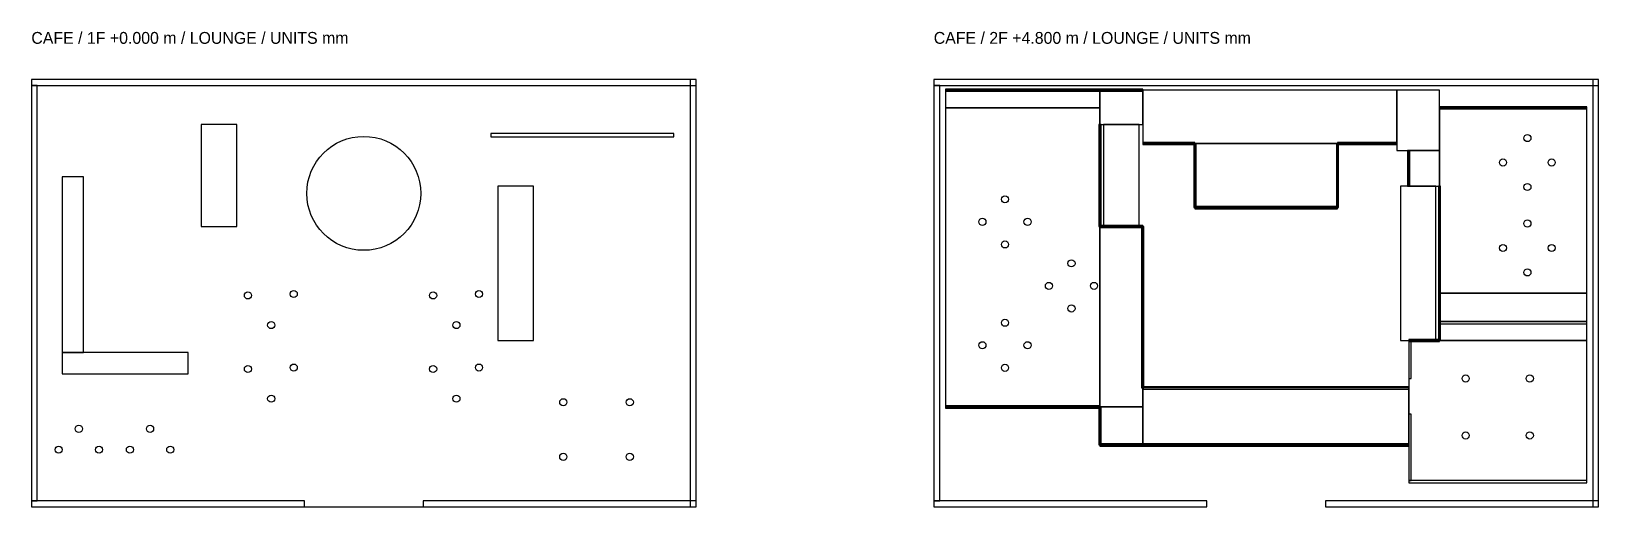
# Model space of a CAD drawing. Header units: millimetres. Extents: x 0 to 66000, y 0 to 20027.
import ezdxf

# ---------------------------------------------------------------- set-up
doc = ezdxf.new("R2010")
doc.units = ezdxf.units.MM
for name, color, linetype in [('FLOOR_1F', 8, 'Continuous'), ('FLOOR_2F', 4, 'Continuous'), ('FURNITURE', 2, 'Continuous'), ('SEAT_ANCHOR', 30, 'Continuous'), ('STAIR', 3, 'Continuous'), ('TEXT', 7, 'Continuous'), ('WALL', 7, 'Continuous')]:
    doc.layers.add(name, color=color, linetype=linetype)

msp = doc.modelspace()

# ---------------------------------------------------------------- linework, layer by layer
at = {"layer": 'FLOOR_1F'}
msp.add_lwpolyline([(0, 0), (28000, 0), (28000, 18000), (0, 18000)], close=True, dxfattribs=at)
at = {"layer": 'FLOOR_2F'}
for points in [[(38500, 16800), (45000, 16800), (45000, 17550), (38500, 17550)], [(45000, 16100), (46800, 16100), (46800, 17550), (45000, 17550)], [(46800, 15300), (57500, 15300), (57500, 17550), (46800, 17550)], [(57500, 15000), (59300, 15000), (59300, 17550), (57500, 17550)], [(38500, 4200), (45000, 4200), (45000, 16800), (38500, 16800)], [(59300, 9000), (65500, 9000), (65500, 16800), (59300, 16800)], [(49000, 12600), (55000, 12600), (55000, 15300), (49000, 15300)], [(58000, 13500), (59300, 13500), (59300, 15000), (58000, 15000)], [(45000, 4200), (46800, 4200), (46800, 11800), (45000, 11800)], [(59300, 7800), (65500, 7800), (65500, 9000), (59300, 9000)], [(59300, 7000), (65500, 7000), (65500, 7800), (59300, 7800)], [(58000, 1000), (65500, 1000), (65500, 7000), (58000, 7000)], [(46800, 2600), (58000, 2600), (58000, 5000), (46800, 5000)], [(45000, 2600), (46800, 2600), (46800, 4200), (45000, 4200)]]:
    msp.add_lwpolyline(points, close=True, dxfattribs=at)
at = {"layer": 'FURNITURE'}
for points in [[(1300, 6500), (2200, 6500), (2200, 13900), (1300, 13900)], [(1300, 5600), (6600, 5600), (6600, 6500), (1300, 6500)]]:
    msp.add_lwpolyline(points, close=True, dxfattribs=at)
msp.add_circle((14000, 13200), 2400, dxfattribs=at)
at = {"layer": 'SEAT_ANCHOR'}
for centre in [(63000, 15530), (61970, 14500), (64020, 14500), (63000, 13470), (41000, 12950), (40050, 12000), (41950, 12000), (63000, 11930), (41000, 11050), (61970, 10900), (64020, 10900), (43800, 10250), (63000, 9870), (42850, 9300), (44750, 9300), (9120, 8900), (11050, 8960), (16920, 8900), (18850, 8960), (43800, 8350), (10100, 7650), (17900, 7650), (41000, 7750), (40050, 6800), (41950, 6800), (9120, 5800), (11050, 5860), (16920, 5800), (18850, 5860), (41000, 5850), (60400, 5400), (63100, 5400), (10100, 4550), (17900, 4550), (22400, 4400), (25200, 4400), (2000, 3280), (5000, 3280), (60400, 3000), (63100, 3000), (1150, 2400), (2850, 2400), (4150, 2400), (5850, 2400), (22400, 2100), (25200, 2100)]:
    msp.add_circle(centre, 150, dxfattribs=at)
at = {"layer": 'STAIR'}
for points in [[(7150, 11800), (8650, 11800), (8650, 16100), (7150, 16100)], [(45150, 11800), (46650, 11800), (46650, 16100), (45150, 16100)], [(19650, 7000), (21150, 7000), (21150, 13500), (19650, 13500)], [(57650, 7000), (59150, 7000), (59150, 13500), (57650, 13500)]]:
    msp.add_lwpolyline(points, close=True, dxfattribs=at)
at = {"layer": 'WALL'}
for points in [[(0, 17750), (28000, 17750), (28000, 18000), (0, 18000)], [(27750, 0), (28000, 0), (28000, 18000), (27750, 18000)], [(38000, 17750), (66000, 17750), (66000, 18000), (38000, 18000)], [(65750, 0), (66000, 0), (66000, 18000), (65750, 18000)], [(0, 250), (250, 250), (250, 17750), (0, 17750)], [(38000, 250), (38250, 250), (38250, 17750), (38000, 17750)], [(38500, 17505), (46800, 17505), (46800, 17595), (38500, 17595)], [(59300, 16755), (65500, 16755), (65500, 16845), (59300, 16845)], [(44955, 11800), (45045, 11800), (45045, 16100), (44955, 16100)], [(19350, 15580), (27050, 15580), (27050, 15720), (19350, 15720)], [(46800, 15255), (49000, 15255), (49000, 15345), (46800, 15345)], [(48955, 12600), (49045, 12600), (49045, 15300), (48955, 15300)], [(54955, 12600), (55045, 12600), (55045, 15300), (54955, 15300)], [(55000, 15255), (57500, 15255), (57500, 15345), (55000, 15345)], [(57955, 13500), (58045, 13500), (58045, 15000), (57955, 15000)], [(59255, 7000), (59345, 7000), (59345, 13500), (59255, 13500)], [(49000, 12555), (55000, 12555), (55000, 12645), (49000, 12645)], [(45000, 11755), (46800, 11755), (46800, 11845), (45000, 11845)], [(46755, 5000), (46845, 5000), (46845, 11800), (46755, 11800)], [(59300, 7700), (65500, 7700), (65500, 7800), (59300, 7800)], [(58000, 6955), (59300, 6955), (59300, 7045), (58000, 7045)], [(58000, 5400), (58100, 5400), (58100, 7000), (58000, 7000)], [(46800, 4955), (58000, 4955), (58000, 5045), (46800, 5045)], [(38500, 4155), (45000, 4155), (45000, 4245), (38500, 4245)], [(44955, 2600), (45045, 2600), (45045, 4200), (44955, 4200)], [(58000, 1100), (58100, 1100), (58100, 3900), (58000, 3900)], [(45000, 2555), (58000, 2555), (58000, 2645), (45000, 2645)], [(58000, 1000), (65500, 1000), (65500, 1100), (58000, 1100)], [(0, 0), (11500, 0), (11500, 250), (0, 250)], [(16500, 0), (28000, 0), (28000, 250), (16500, 250)], [(38000, 0), (49500, 0), (49500, 250), (38000, 250)], [(54500, 0), (66000, 0), (66000, 250), (54500, 250)]]:
    msp.add_lwpolyline(points, close=True, dxfattribs=at)

# ---------------------------------------------------------------- texts
at = {"layer": 'TEXT'}
for s, p in [('CAFE / 1F +0.000 m / LOUNGE / UNITS mm', (0, 19500)), ('CAFE / 2F +4.800 m / LOUNGE / UNITS mm', (38000, 19500))]:
    msp.add_text(s, height=500, dxfattribs=at).set_placement(p)

doc.saveas('drawing.dxf')
